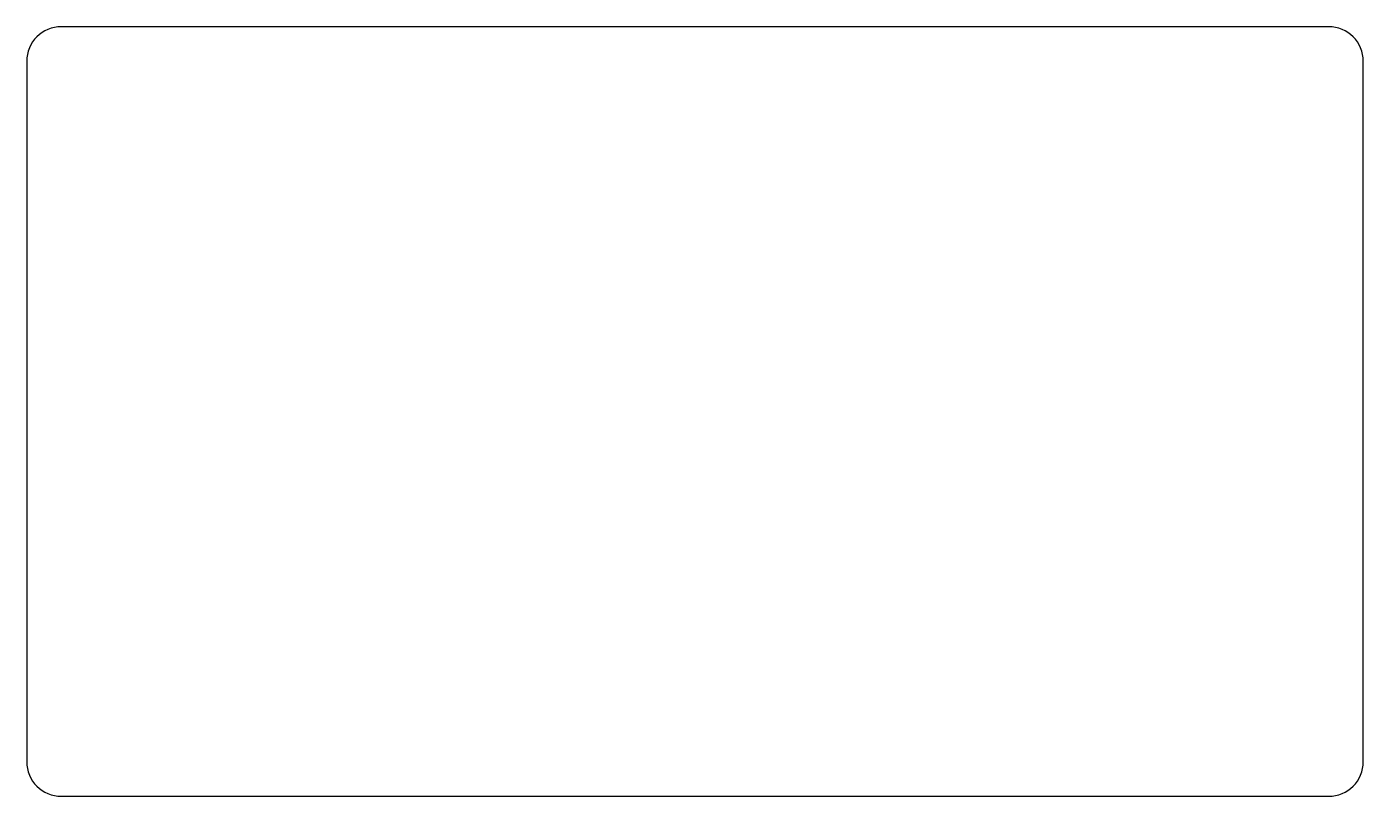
# Model space of a CAD drawing. Header units: millimetres. Extents: x -10 to 125, y -10 to 67.
import ezdxf

# ---------------------------------------------------------------- set-up
doc = ezdxf.new("R2010")
doc.units = ezdxf.units.MM

msp = doc.modelspace()

# ---------------------------------------------------------------- linework, layer by layer
for p, q in [((121.075, 67.425), (-6.775, 67.425)), ((-10.275, 63.925), (-10.275, -6.775)), ((124.575, -6.775), (124.575, 63.925)), ((-6.775, -10.275), (121.075, -10.275))]:
    msp.add_line(p, q)
for centre, start, end in [((-6.775, 63.925), 90, 180), ((121.075, 63.925), 0, 90), ((-6.775, -6.775), 180, 270), ((121.075, -6.775), 270, 360)]:
    msp.add_arc(centre, 3.5, start, end)

doc.saveas('drawing.dxf')
